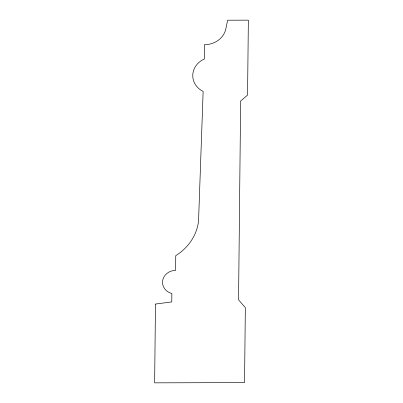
<?xml version="1.0" encoding="UTF-8"?>
<svg xmlns="http://www.w3.org/2000/svg" width="403" height="403" viewBox="0 0 403 403"><rect width="100%" height="100%" fill="white"/><g stroke="black" fill="none" stroke-linecap="round" stroke-linejoin="round"><path stroke-width="0.6" d="M155.472 304.058L154.646 382.85L244.55 382.593L245.336 307.645L238.556 299.847L240.641 101.017L247.568 95.098L248.354 20.15L227.65 20.21L225.63 29.792A21.389 19.289 -3.5 0 1 208.029 44.426L204.593 44.436L204.442 58.974A20.195 18.216 -3.5 0 0 192.77 74.978A20.195 18.216 -3.5 0 0 203.147 91.446L198.548 221.116A52.813 47.63 -3.5 0 1 175.753 255.673L175.597 270.383A13.062 11.778 -3.5 0 0 162.651 280.609A13.062 11.778 -3.5 0 0 171.864 293.505L171.779 301.912L155.472 304.058"/></g></svg>
